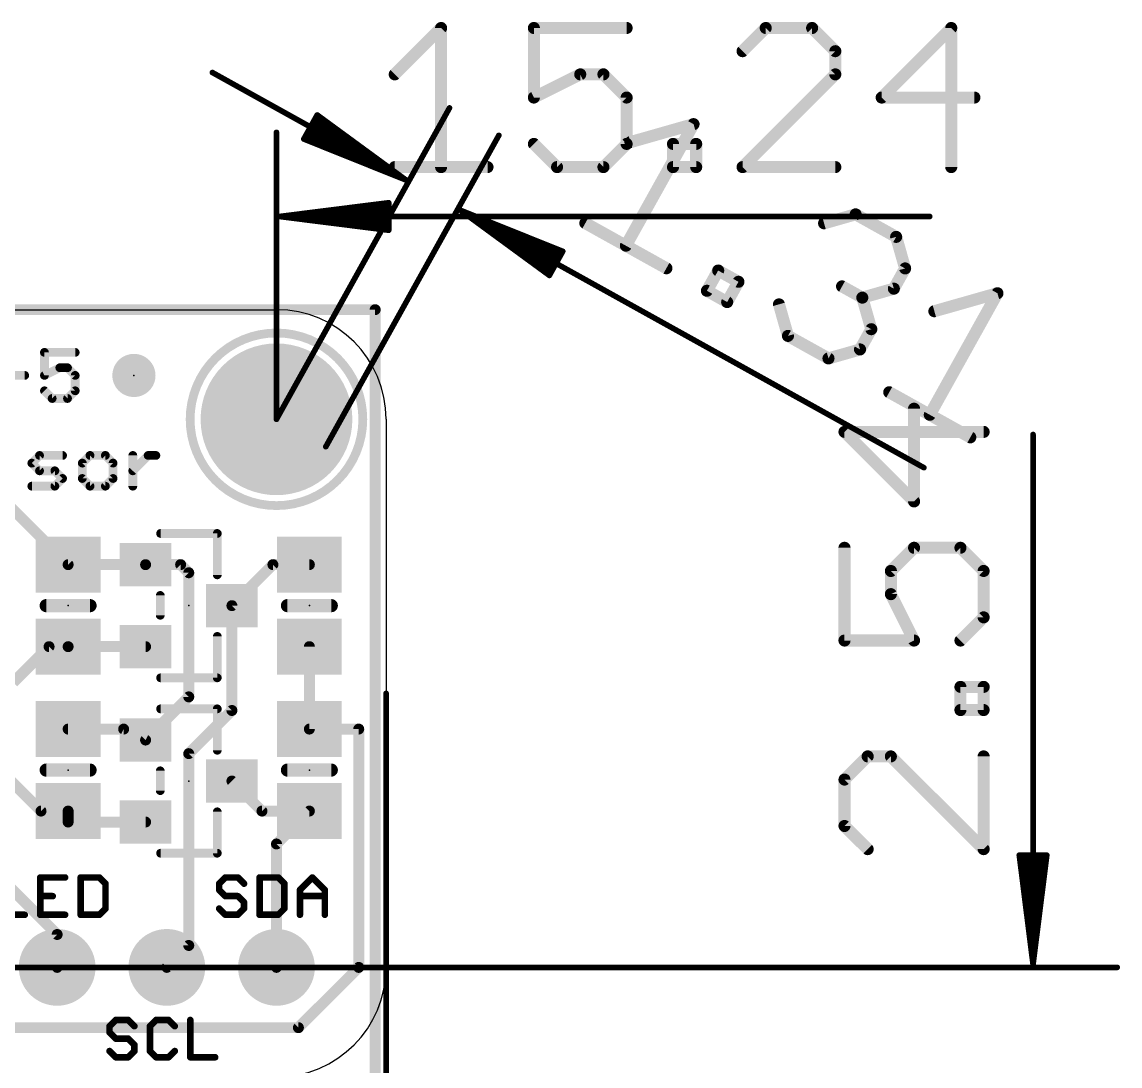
# Model space of a CAD drawing. Extents: x -12.6 to 37.3, y -13.7 to 24.4.
# Drawn here: x 11.88 to 37.32, y 0.25 to 24.45 of the extents above; entities that cross this region are included whole.
import ezdxf

# ---------------------------------------------------------------- set-up
doc = ezdxf.new("R2010")
doc.units = 0
for name, color, linetype in [('1', 12, 'CONTINUOUS'), ('16', 132, 'CONTINUOUS'), ('17', 110, 'CONTINUOUS'), ('20', 53, 'CONTINUOUS'), ('21', 40, 'CONTINUOUS'), ('23', 53, 'CONTINUOUS'), ('47', 253, 'CONTINUOUS')]:
    doc.layers.add(name, color=color, linetype=linetype)

# ---------------------------------------------------------------- blocks, each defined once
blk = doc.blocks.new('PIE')
at = {"const_width": 0.5}
blk.add_lwpolyline([(0, -0.25, 1), (0, 0.25, 1), (0, -0.25)], format="xyb", dxfattribs=at)
blk = doc.blocks.new('ROUNDP')
at = {"const_width": 0.5}
blk.add_lwpolyline([(0, -0.25, 1), (0, 0.25, 1), (0, -0.25)], format="xyb", dxfattribs=at)
blk = doc.blocks.new('RECT')
blk.add_solid([(-0.5, -0.5), (0.5, -0.5), (-0.5, 0.5), (0.5, 0.5)])

msp = doc.modelspace()

# ---------------------------------------------------------------- linework, layer by layer
at = {"layer": '1', "const_width": 0.254}
for points in [[(12.954, 11.872), (11.11, 13.716)], [(12.954, 11.872), (14.748, 11.872)], [(15.56, 11.872), (14.748, 11.872)], [(15.748, 11.684), (15.56, 11.872)], [(16.748, 10.922), (17.698, 11.872)], [(17.698, 11.872), (18.542, 11.872)], [(15.748, 8.808), (15.748, 11.684)], [(16.748, 8.493), (16.748, 10.922)], [(11.684, 9.144), (12.512, 9.972)], [(12.512, 9.972), (12.954, 9.972)], [(14.748, 9.972), (12.954, 9.972)], [(18.542, 8.062), (18.542, 9.972)], [(14.748, 7.808), (15.748, 8.808)], [(15.748, 7.493), (16.748, 8.493)], [(14.24, 8.062), (12.954, 8.062)], [(14.748, 7.808), (14.24, 8.062)], [(18.542, 8.062), (19.685, 8.062)], [(19.685, 8.062), (19.685, 2.54)], [(10.856, 7.632), (12.326, 6.162)], [(15.748, 3.048), (15.748, 7.493)], [(8.956, 7.046), (12.7, 3.302)], [(16.748, 6.858), (17.444, 6.162)], [(12.326, 6.162), (12.954, 6.162)], [(12.954, 6.162), (12.954, 5.908)], [(17.444, 6.162), (18.542, 6.162)], [(18.542, 6.162), (17.78, 5.4)], [(12.954, 5.908), (14.748, 5.908)], [(17.78, 5.4), (17.78, 2.54)], [(12.7, 3.302), (12.7, 2.54)], [(15.748, 3.048), (15.24, 2.54)], [(19.685, 2.54), (18.288, 1.143)], [(18.288, 1.143), (3.937, 1.143)]]:
    msp.add_lwpolyline(points, dxfattribs=at)
at = {"layer": '1', "const_width": 0.127}
for points in [[(12.954, 11.9355, 1), (12.954, 11.8085)], [(12.9091, 11.8271, 1), (12.9989, 11.9169)], [(14.748, 11.9355, 1), (14.748, 11.8085)], [(14.748, 11.8085, 1), (14.748, 11.9355)], [(15.6049, 11.9169, 1), (15.5151, 11.8271)], [(15.56, 11.8085, 1), (15.56, 11.9355)], [(17.698, 11.9355, 1), (17.698, 11.8085)], [(17.7429, 11.8271, 1), (17.6531, 11.9169)], [(18.542, 11.8085, 1), (18.542, 11.9355)], [(15.8115, 11.684, 1), (15.6845, 11.684)], [(15.7031, 11.6391, 1), (15.7929, 11.7289)], [(16.8115, 10.922, 1), (16.6845, 10.922)], [(16.7031, 10.9669, 1), (16.7929, 10.8771)], [(12.512, 10.0355, 1), (12.512, 9.9085)], [(12.5569, 9.9271, 1), (12.4671, 10.0169)], [(12.954, 10.0355, 1), (12.954, 9.9085)], [(12.954, 9.9085, 1), (12.954, 10.0355)], [(14.748, 9.9085, 1), (14.748, 10.0355)], [(18.6055, 9.972, 1), (18.4785, 9.972)], [(15.7929, 8.7631, 1), (15.7031, 8.8529)], [(15.6845, 8.808, 1), (15.8115, 8.808)], [(16.6845, 8.493, 1), (16.8115, 8.493)], [(16.7929, 8.4481, 1), (16.7031, 8.5379)], [(12.954, 8.1255, 1), (12.954, 7.9985)], [(14.2684, 8.1188, 1), (14.2116, 8.0052)], [(14.24, 7.9985, 1), (14.24, 8.1255)], [(18.542, 8.1255, 1), (18.542, 7.9985)], [(19.7485, 8.062, 1), (19.6215, 8.062)], [(19.685, 7.9985, 1), (19.685, 8.1255)], [(14.7031, 7.8529, 1), (14.7929, 7.7631)], [(14.7196, 7.7512, 1), (14.7764, 7.8648)], [(18.4785, 8.062, 1), (18.6055, 8.062)], [(15.8115, 7.493, 1), (15.6845, 7.493)], [(15.7031, 7.5379, 1), (15.7929, 7.4481)], [(16.7929, 6.9029, 1), (16.7031, 6.8131)], [(12.326, 6.2255, 1), (12.326, 6.0985)], [(12.2811, 6.1171, 1), (12.3709, 6.2069)], [(13.0175, 6.162, 1), (12.8905, 6.162)], [(12.954, 6.0985, 1), (12.954, 6.2255)], [(17.444, 6.2255, 1), (17.444, 6.0985)], [(17.3991, 6.1171, 1), (17.4889, 6.2069)], [(18.5869, 6.1171, 1), (18.4971, 6.2069)], [(18.542, 6.0985, 1), (18.542, 6.2255)], [(12.954, 5.9715, 1), (12.954, 5.8445)], [(12.8905, 5.908, 1), (13.0175, 5.908)], [(14.748, 5.8445, 1), (14.748, 5.9715)], [(17.8435, 5.4, 1), (17.7165, 5.4)], [(17.7351, 5.4449, 1), (17.8249, 5.3551)], [(12.7635, 3.302, 1), (12.6365, 3.302)], [(12.6551, 3.2571, 1), (12.7449, 3.3469)], [(15.6845, 3.048, 1), (15.8115, 3.048)], [(15.7929, 3.0031, 1), (15.7031, 3.0929)], [(12.6365, 2.54, 1), (12.7635, 2.54)], [(15.1951, 2.5849, 1), (15.2849, 2.4951)], [(17.7165, 2.54, 1), (17.8435, 2.54)], [(19.6215, 2.54, 1), (19.7485, 2.54)], [(19.7299, 2.4951, 1), (19.6401, 2.5849)], [(18.2431, 1.1879, 1), (18.3329, 1.0981)], [(18.288, 1.0795, 1), (18.288, 1.2065)]]:
    msp.add_lwpolyline(points, format="xyb", dxfattribs=at)
at = {"layer": '16', "const_width": 0.254}
for points in [[(0, 17.78), (20.066, 17.78)], [(20.066, 17.78), (20.066, 0)]]:
    msp.add_lwpolyline(points, dxfattribs=at)
at = {"layer": '16', "const_width": 0.127}
for points in [[(20.1295, 17.78, 1), (20.0025, 17.78)], [(20.066, 17.7165, 1), (20.066, 17.8435)]]:
    msp.add_lwpolyline(points, format="xyb", dxfattribs=at)
at = {"layer": '20'}
for p, q in [((2.54, 17.78), (17.78, 17.78)), ((20.32, 15.24), (20.32, 2.54))]:
    msp.add_line(p, q, dxfattribs=at)
for centre, start, end in [((17.78, 15.24), 0, 90), ((17.78, 2.54), 270, 0)]:
    msp.add_arc(centre, 2.54, start, end, dxfattribs=at)
at = {"layer": '21'}
for points, const_width in [([(17.78, 13.24, 1), (17.78, 17.24, 1), (17.78, 13.24)], 0.2032), ([(12.4055, 16.8411, 1), (12.4055, 16.7395)], 0.1016), ([(12.4563, 16.7903, 1), (12.3547, 16.7903)], 0.1016), ([(13.1173, 16.7395, 1), (13.1173, 16.8411)], 0.1016), ([(12.7614, 16.4852, 1), (12.7614, 16.3836)], 0.1016), ([(12.7841, 16.389, 1), (12.7387, 16.4798)], 0.1016), ([(12.9753, 16.4703, 1), (12.9034, 16.3985)], 0.1016), ([(12.9393, 16.3836, 1), (12.9393, 16.4852)], 0.1016), ([(11.9479, 16.2057, 1), (11.9479, 16.3073)], 0.1016), ([(12.3828, 16.3019, 1), (12.4282, 16.211)], 0.1016), ([(12.3547, 16.2565, 1), (12.4563, 16.2565)], 0.1016), ([(13.1681, 16.2565, 1), (13.0665, 16.2565)], 0.1016), ([(13.0814, 16.2205, 1), (13.1532, 16.2924)], 0.1016), ([(12.4414, 15.9365, 1), (12.3696, 15.8646)], 0.1016), ([(12.5834, 15.7734, 1), (12.5834, 15.6718)], 0.1016), ([(12.5475, 15.6867, 1), (12.6194, 15.7585)], 0.1016), ([(12.9034, 15.7585, 1), (12.9753, 15.6867)], 0.1016), ([(12.9393, 15.6718, 1), (12.9393, 15.7734)], 0.1016), ([(13.0665, 15.9006, 1), (13.1681, 15.9006)], 0.1016), ([(13.1532, 15.8646, 1), (13.0814, 15.9365)], 0.1016), ([(12.2911, 14.4532, 1), (12.2911, 14.3516)], 0.1016), ([(12.327, 14.3665, 1), (12.2552, 14.4383)], 0.1016), ([(12.8249, 14.3516, 1), (12.8249, 14.4532)], 0.1016), ([(13.4605, 14.4532, 1), (13.4605, 14.3516)], 0.1016), ([(13.4964, 14.3665, 1), (13.4246, 14.4383)], 0.1016), ([(13.8523, 14.4383, 1), (13.7805, 14.3665)], 0.1016), ([(13.8164, 14.3516, 1), (13.8164, 14.4532)], 0.1016), ([(14.5027, 14.4024, 1), (14.4011, 14.4024)], 0.1016), ([(14.8078, 14.4532, 1), (14.8078, 14.3516)], 0.1016), ([(14.8438, 14.3665, 1), (14.7719, 14.4383)], 0.1016), ([(14.9858, 14.3516, 1), (14.9858, 14.4532)], 0.1016), ([(12.1491, 14.2604, 1), (12.0772, 14.1885)], 0.1016), ([(12.0772, 14.2604, 1), (12.1491, 14.1885)], 0.1016), ([(13.3333, 14.2245, 1), (13.2317, 14.2245)], 0.1016), ([(13.2466, 14.2604, 1), (13.3185, 14.1885)], 0.1016), ([(14.0451, 14.2245, 1), (13.9435, 14.2245)], 0.1016), ([(13.9584, 14.1885, 1), (14.0303, 14.2604)], 0.1016), ([(12.2911, 14.0973, 1), (12.2911, 13.9957)], 0.1016), ([(12.2552, 14.0106, 1), (12.327, 14.0824)], 0.1016), ([(12.6829, 14.0824, 1), (12.6111, 14.0106)], 0.1016), ([(12.647, 13.9957, 1), (12.647, 14.0973)], 0.1016), ([(14.416, 14.0824, 1), (14.4878, 14.0106)], 0.1016), ([(12.1131, 13.7414, 1), (12.1131, 13.6398)], 0.1016), ([(12.6111, 13.7265, 1), (12.6829, 13.6547)], 0.1016), ([(12.647, 13.6398, 1), (12.647, 13.7414)], 0.1016), ([(12.8609, 13.8326, 1), (12.789, 13.9045)], 0.1016), ([(12.789, 13.8326, 1), (12.8609, 13.9045)], 0.1016), ([(13.3185, 13.9045, 1), (13.2466, 13.8326)], 0.1016), ([(13.2317, 13.8686, 1), (13.3333, 13.8686)], 0.1016), ([(13.4605, 13.7414, 1), (13.4605, 13.6398)], 0.1016), ([(13.4246, 13.6547, 1), (13.4964, 13.7265)], 0.1016), ([(13.7805, 13.7265, 1), (13.8523, 13.6547)], 0.1016), ([(13.8164, 13.6398, 1), (13.8164, 13.7414)], 0.1016), ([(13.9435, 13.8686, 1), (14.0451, 13.8686)], 0.1016), ([(14.0303, 13.8326, 1), (13.9584, 13.9045)], 0.1016), ([(14.4011, 13.6906, 1), (14.5027, 13.6906)], 0.1016), ([(15.0956, 12.6452, 1), (15.0956, 12.5436)], 0.1016), ([(16.4592, 12.5944, 1), (16.3576, 12.5944)], 0.1016), ([(16.4084, 12.5436, 1), (16.4084, 12.6452)], 0.1016), ([(16.3576, 11.6356, 1), (16.4592, 11.6356)], 0.1016), ([(15.1384, 11.1584, 1), (15.0368, 11.1584)], 0.1016), ([(12.446, 10.9982, 1), (12.446, 10.8458)], 0.1524), ([(13.462, 10.8458, 1), (13.462, 10.9982)], 0.1524), ([(18.034, 10.9982, 1), (18.034, 10.8458)], 0.1524), ([(19.05, 10.8458, 1), (19.05, 10.9982)], 0.1524), ([(15.0368, 10.6996, 1), (15.1384, 10.6996)], 0.1016), ([(16.4592, 10.2084, 1), (16.3576, 10.2084)], 0.1016), ([(15.0956, 9.3004, 1), (15.0956, 9.1988)], 0.1016), ([(16.3576, 9.2496, 1), (16.4592, 9.2496)], 0.1016), ([(16.4084, 9.1988, 1), (16.4084, 9.3004)], 0.1016), ([(15.0956, 8.5812, 1), (15.0956, 8.4796)], 0.1016), ([(16.4592, 8.5304, 1), (16.3576, 8.5304)], 0.1016), ([(16.4084, 8.4796, 1), (16.4084, 8.5812)], 0.1016), ([(16.3576, 7.5716, 1), (16.4592, 7.5716)], 0.1016), ([(12.446, 7.1882, 1), (12.446, 7.0358)], 0.1524), ([(13.462, 7.0358, 1), (13.462, 7.1882)], 0.1524), ([(15.1384, 7.0944, 1), (15.0368, 7.0944)], 0.1016), ([(18.034, 7.1882, 1), (18.034, 7.0358)], 0.1524), ([(19.05, 7.0358, 1), (19.05, 7.1882)], 0.1524), ([(15.0368, 6.6356, 1), (15.1384, 6.6356)], 0.1016), ([(16.4592, 6.1444, 1), (16.3576, 6.1444)], 0.1016), ([(15.0956, 5.2364, 1), (15.0956, 5.1348)], 0.1016), ([(16.3576, 5.1856, 1), (16.4592, 5.1856)], 0.1016), ([(16.4084, 5.1348, 1), (16.4084, 5.2364)], 0.1016), ([(12.3084, 4.6616, 1), (12.3084, 4.5854)], 0.0762), ([(12.3465, 4.6235, 1), (12.2703, 4.6235)], 0.0762), ([(12.8847, 4.5854, 1), (12.8847, 4.6616)], 0.0762), ([(13.2821, 4.6235, 1), (13.2059, 4.6235)], 0.0762), ([(13.244, 4.6616, 1), (13.244, 4.5854)], 0.0762), ([(13.7031, 4.6505, 1), (13.6492, 4.5966)], 0.0762), ([(13.6761, 4.5854, 1), (13.6761, 4.6616)], 0.0762), ([(16.597, 4.6616, 1), (16.597, 4.5854)], 0.0762), ([(16.6239, 4.5966, 1), (16.57, 4.6505)], 0.0762), ([(16.912, 4.6505, 1), (16.8581, 4.5966)], 0.0762), ([(16.8851, 4.5854, 1), (16.8851, 4.6616)], 0.0762), ([(17.4265, 4.6235, 1), (17.3503, 4.6235)], 0.0762), ([(17.3884, 4.6616, 1), (17.3884, 4.5854)], 0.0762), ([(17.8476, 4.6505, 1), (17.7937, 4.5966)], 0.0762), ([(17.8206, 4.5854, 1), (17.8206, 4.6616)], 0.0762), ([(18.639, 4.6505, 1), (18.5851, 4.5966)], 0.0762), ([(18.639, 4.5966, 1), (18.5851, 4.6505)], 0.0762), ([(13.8583, 4.4795, 1), (13.7821, 4.4795)], 0.0762), ([(13.7932, 4.4525, 1), (13.8471, 4.5064)], 0.0762), ([(16.491, 4.4795, 1), (16.4148, 4.4795)], 0.0762), ([(16.426, 4.5064, 1), (16.4799, 4.4525)], 0.0762), ([(16.4799, 4.3624, 1), (16.426, 4.3085)], 0.0762), ([(16.4148, 4.3354, 1), (16.491, 4.3354)], 0.0762), ([(17.0022, 4.4525, 1), (17.0561, 4.5064)], 0.0762), ([(18.0028, 4.4795, 1), (17.9266, 4.4795)], 0.0762), ([(17.9377, 4.4525, 1), (17.9916, 4.5064)], 0.0762), ([(18.297, 4.3624, 1), (18.3509, 4.3085)], 0.0762), ([(18.3621, 4.3354, 1), (18.2859, 4.3354)], 0.0762), ([(18.9383, 4.3354, 1), (18.8621, 4.3354)], 0.0762), ([(18.8732, 4.3085, 1), (18.9271, 4.3624)], 0.0762), ([(12.3084, 4.2295, 1), (12.3084, 4.1533)], 0.0762), ([(12.5966, 4.1533, 1), (12.5966, 4.2295)], 0.0762), ([(16.597, 4.2295, 1), (16.597, 4.1533)], 0.0762), ([(16.57, 4.1644, 1), (16.6239, 4.2183)], 0.0762), ([(16.912, 4.2183, 1), (16.8581, 4.1644)], 0.0762), ([(16.8851, 4.1533, 1), (16.8851, 4.2295)], 0.0762), ([(17.0672, 4.0473, 1), (16.991, 4.0473)], 0.0762), ([(17.0022, 4.0204, 1), (17.0561, 4.0743)], 0.0762), ([(18.324, 4.2295, 1), (18.324, 4.1533)], 0.0762), ([(18.9002, 4.1533, 1), (18.9002, 4.2295)], 0.0762), ([(11.9491, 3.7211, 1), (11.9491, 3.7973)], 0.0762), ([(12.3084, 3.7973, 1), (12.3084, 3.7211)], 0.0762), ([(12.8847, 3.7211, 1), (12.8847, 3.7973)], 0.0762), ([(13.244, 3.7973, 1), (13.244, 3.7211)], 0.0762), ([(13.6492, 3.7861, 1), (13.7031, 3.7323)], 0.0762), ([(13.6761, 3.7211, 1), (13.6761, 3.7973)], 0.0762), ([(13.7821, 3.9033, 1), (13.8583, 3.9033)], 0.0762), ([(13.8471, 3.8763, 1), (13.7932, 3.9302)], 0.0762), ([(16.4799, 3.9302, 1), (16.426, 3.8763)], 0.0762), ([(16.597, 3.7973, 1), (16.597, 3.7211)], 0.0762), ([(16.57, 3.7323, 1), (16.6239, 3.7861)], 0.0762), ([(16.8581, 3.7861, 1), (16.912, 3.7323)], 0.0762), ([(16.8851, 3.7211, 1), (16.8851, 3.7973)], 0.0762), ([(16.991, 3.9033, 1), (17.0672, 3.9033)], 0.0762), ([(17.0561, 3.8763, 1), (17.0022, 3.9302)], 0.0762), ([(17.3884, 3.7973, 1), (17.3884, 3.7211)], 0.0762), ([(17.7937, 3.7861, 1), (17.8476, 3.7323)], 0.0762), ([(17.8206, 3.7211, 1), (17.8206, 3.7973)], 0.0762), ([(17.9266, 3.9033, 1), (18.0028, 3.9033)], 0.0762), ([(17.9916, 3.8763, 1), (17.9377, 3.9302)], 0.0762), ([(12.2703, 3.7592, 1), (12.3465, 3.7592)], 0.0762), ([(13.2059, 3.7592, 1), (13.2821, 3.7592)], 0.0762), ([(17.3503, 3.7592, 1), (17.4265, 3.7592)], 0.0762), ([(18.2859, 3.7592, 1), (18.3621, 3.7592)], 0.0762), ([(18.8621, 3.7592, 1), (18.9383, 3.7592)], 0.0762), ([(14.057, 1.3596, 1), (14.057, 1.2834)], 0.0762), ([(14.0839, 1.2946, 1), (14.03, 1.3485)], 0.0762), ([(14.372, 1.3485, 1), (14.3181, 1.2946)], 0.0762), ([(14.3451, 1.2834, 1), (14.3451, 1.3596)], 0.0762), ([(14.9925, 1.3596, 1), (14.9925, 1.2834)], 0.0762), ([(15.0194, 1.2946, 1), (14.9656, 1.3485)], 0.0762), ([(15.3076, 1.3485, 1), (15.2537, 1.2946)], 0.0762), ([(15.2806, 1.2834, 1), (15.2806, 1.3596)], 0.0762), ([(15.8221, 1.3215, 1), (15.7459, 1.3215)], 0.0762), ([(13.951, 1.1775, 1), (13.8748, 1.1775)], 0.0762), ([(13.886, 1.2044, 1), (13.9399, 1.1505)], 0.0762), ([(13.9399, 1.0604, 1), (13.886, 1.0065)], 0.0762), ([(13.8748, 1.0334, 1), (13.951, 1.0334)], 0.0762), ([(14.4622, 1.1505, 1), (14.5161, 1.2044)], 0.0762), ([(14.8865, 1.1775, 1), (14.8103, 1.1775)], 0.0762), ([(14.8215, 1.2044, 1), (14.8754, 1.1505)], 0.0762), ([(15.3977, 1.1505, 1), (15.4516, 1.2044)], 0.0762), ([(14.057, 0.9275, 1), (14.057, 0.8513)], 0.0762), ([(14.03, 0.8624, 1), (14.0839, 0.9163)], 0.0762), ([(14.372, 0.9163, 1), (14.3181, 0.8624)], 0.0762), ([(14.3451, 0.8513, 1), (14.3451, 0.9275)], 0.0762), ([(14.5272, 0.7453, 1), (14.451, 0.7453)], 0.0762), ([(14.4622, 0.7184, 1), (14.5161, 0.7723)], 0.0762), ([(13.9399, 0.6282, 1), (13.886, 0.5743)], 0.0762), ([(14.057, 0.4953, 1), (14.057, 0.4191)], 0.0762), ([(14.03, 0.4303, 1), (14.0839, 0.4841)], 0.0762), ([(14.3181, 0.4841, 1), (14.372, 0.4303)], 0.0762), ([(14.3451, 0.4191, 1), (14.3451, 0.4953)], 0.0762), ([(14.451, 0.6013, 1), (14.5272, 0.6013)], 0.0762), ([(14.5161, 0.5743, 1), (14.4622, 0.6282)], 0.0762), ([(14.8754, 0.6282, 1), (14.8215, 0.5743)], 0.0762), ([(14.8103, 0.6013, 1), (14.8865, 0.6013)], 0.0762), ([(14.9925, 0.4953, 1), (14.9925, 0.4191)], 0.0762), ([(14.9656, 0.4303, 1), (15.0194, 0.4841)], 0.0762), ([(15.2537, 0.4841, 1), (15.3076, 0.4303)], 0.0762), ([(15.2806, 0.4191, 1), (15.2806, 0.4953)], 0.0762), ([(15.4516, 0.5743, 1), (15.3977, 0.6282)], 0.0762), ([(15.784, 0.4953, 1), (15.784, 0.4191)], 0.0762), ([(16.3602, 0.4191, 1), (16.3602, 0.4953)], 0.0762), ([(15.7459, 0.4572, 1), (15.8221, 0.4572)], 0.0762)]:
    msp.add_lwpolyline(points, format="xyb", dxfattribs=dict(at, const_width=const_width))
for points, const_width in [([(13.1173, 16.7903), (12.4055, 16.7903)], 0.2032), ([(12.4055, 16.7903), (12.4055, 16.2565)], 0.2032), ([(12.4055, 16.2565), (12.7614, 16.4344)], 0.2032), ([(12.7614, 16.4344), (12.9393, 16.4344)], 0.2032), ([(12.9393, 16.4344), (13.1173, 16.2565)], 0.2032), ([(11.2361, 16.2565), (11.9479, 16.2565)], 0.2032), ([(13.1173, 16.2565), (13.1173, 15.9006)], 0.2032), ([(12.5834, 15.7226), (12.4055, 15.9006)], 0.2032), ([(12.9393, 15.7226), (12.5834, 15.7226)], 0.2032), ([(13.1173, 15.9006), (12.9393, 15.7226)], 0.2032), ([(12.1131, 14.2245), (12.2911, 14.4024)], 0.2032), ([(12.2911, 14.4024), (12.8249, 14.4024)], 0.2032), ([(13.4605, 14.4024), (13.2825, 14.2245)], 0.2032), ([(13.8164, 14.4024), (13.4605, 14.4024)], 0.2032), ([(13.9943, 14.2245), (13.8164, 14.4024)], 0.2032), ([(14.4519, 13.6906), (14.4519, 14.4024)], 0.2032), ([(14.4519, 14.0465), (14.8078, 14.4024)], 0.2032), ([(14.8078, 14.4024), (14.9858, 14.4024)], 0.2032), ([(12.2911, 14.0465), (12.1131, 14.2245)], 0.2032), ([(13.2825, 14.2245), (13.2825, 13.8686)], 0.2032), ([(13.9943, 13.8686), (13.9943, 14.2245)], 0.2032), ([(12.647, 14.0465), (12.2911, 14.0465)], 0.2032), ([(12.8249, 13.8686), (12.647, 14.0465)], 0.2032), ([(12.1131, 13.6906), (12.647, 13.6906)], 0.2032), ([(12.647, 13.6906), (12.8249, 13.8686)], 0.2032), ([(13.2825, 13.8686), (13.4605, 13.6906)], 0.2032), ([(13.4605, 13.6906), (13.8164, 13.6906)], 0.2032), ([(13.8164, 13.6906), (13.9943, 13.8686)], 0.2032), ([(15.0956, 12.5944), (16.4084, 12.5944)], 0.2032), ([(16.4084, 12.5944), (16.4084, 11.6356)], 0.2032), ([(15.0876, 10.6996), (15.0876, 11.1584)], 0.2032), ([(12.446, 10.922), (13.462, 10.922)], 0.3048), ([(19.05, 10.922), (18.034, 10.922)], 0.3048), ([(16.4084, 10.2084), (16.4084, 9.2496)], 0.2032), ([(16.4084, 9.2496), (15.0956, 9.2496)], 0.2032), ([(15.0956, 8.5304), (16.4084, 8.5304)], 0.2032), ([(16.4084, 8.5304), (16.4084, 7.5716)], 0.2032), ([(13.462, 7.112), (12.446, 7.112)], 0.3048), ([(15.0876, 6.6356), (15.0876, 7.0944)], 0.2032), ([(19.05, 7.112), (18.034, 7.112)], 0.3048), ([(16.4084, 6.1444), (16.4084, 5.1856)], 0.2032), ([(16.4084, 5.1856), (15.0956, 5.1856)], 0.2032), ([(12.8847, 4.6235), (12.3084, 4.6235)], 0.1524), ([(12.3084, 4.6235), (12.3084, 3.7592)], 0.1524), ([(13.244, 4.6235), (13.244, 3.7592)], 0.1524), ([(13.6761, 4.6235), (13.244, 4.6235)], 0.1524), ([(13.8202, 4.4795), (13.6761, 4.6235)], 0.1524), ([(16.597, 4.6235), (16.4529, 4.4795)], 0.1524), ([(16.8851, 4.6235), (16.597, 4.6235)], 0.1524), ([(17.0291, 4.4795), (16.8851, 4.6235)], 0.1524), ([(17.3884, 4.6235), (17.3884, 3.7592)], 0.1524), ([(17.8206, 4.6235), (17.3884, 4.6235)], 0.1524), ([(17.9647, 4.4795), (17.8206, 4.6235)], 0.1524), ([(18.324, 4.3354), (18.6121, 4.6235)], 0.1524), ([(18.6121, 4.6235), (18.9002, 4.3354)], 0.1524), ([(13.8202, 3.9033), (13.8202, 4.4795)], 0.1524), ([(16.4529, 4.4795), (16.4529, 4.3354)], 0.1524), ([(16.4529, 4.3354), (16.597, 4.1914)], 0.1524), ([(17.9647, 3.9033), (17.9647, 4.4795)], 0.1524), ([(18.324, 3.7592), (18.324, 4.3354)], 0.1524), ([(18.9002, 4.3354), (18.9002, 3.7592)], 0.1524), ([(12.3084, 4.1914), (12.5966, 4.1914)], 0.1524), ([(16.597, 4.1914), (16.8851, 4.1914)], 0.1524), ([(16.8851, 4.1914), (17.0291, 4.0473)], 0.1524), ([(17.0291, 4.0473), (17.0291, 3.9033)], 0.1524), ([(18.324, 4.1914), (18.9002, 4.1914)], 0.1524), ([(11.3729, 3.7592), (11.9491, 3.7592)], 0.1524), ([(12.3084, 3.7592), (12.8847, 3.7592)], 0.1524), ([(13.244, 3.7592), (13.6761, 3.7592)], 0.1524), ([(13.6761, 3.7592), (13.8202, 3.9033)], 0.1524), ([(16.597, 3.7592), (16.4529, 3.9033)], 0.1524), ([(16.8851, 3.7592), (16.597, 3.7592)], 0.1524), ([(17.0291, 3.9033), (16.8851, 3.7592)], 0.1524), ([(17.3884, 3.7592), (17.8206, 3.7592)], 0.1524), ([(17.8206, 3.7592), (17.9647, 3.9033)], 0.1524), ([(14.057, 1.3215), (13.9129, 1.1775)], 0.1524), ([(14.3451, 1.3215), (14.057, 1.3215)], 0.1524), ([(14.4891, 1.1775), (14.3451, 1.3215)], 0.1524), ([(14.9925, 1.3215), (14.8484, 1.1775)], 0.1524), ([(15.2806, 1.3215), (14.9925, 1.3215)], 0.1524), ([(15.4247, 1.1775), (15.2806, 1.3215)], 0.1524), ([(15.784, 1.3215), (15.784, 0.4572)], 0.1524), ([(13.9129, 1.1775), (13.9129, 1.0334)], 0.1524), ([(13.9129, 1.0334), (14.057, 0.8894)], 0.1524), ([(14.8484, 1.1775), (14.8484, 0.6013)], 0.1524), ([(14.057, 0.8894), (14.3451, 0.8894)], 0.1524), ([(14.3451, 0.8894), (14.4891, 0.7453)], 0.1524), ([(14.4891, 0.7453), (14.4891, 0.6013)], 0.1524), ([(14.057, 0.4572), (13.9129, 0.6013)], 0.1524), ([(14.3451, 0.4572), (14.057, 0.4572)], 0.1524), ([(14.4891, 0.6013), (14.3451, 0.4572)], 0.1524), ([(14.8484, 0.6013), (14.9925, 0.4572)], 0.1524), ([(14.9925, 0.4572), (15.2806, 0.4572)], 0.1524), ([(15.2806, 0.4572), (15.4247, 0.6013)], 0.1524), ([(15.784, 0.4572), (16.3602, 0.4572)], 0.1524)]:
    msp.add_lwpolyline(points, dxfattribs=dict(at, const_width=const_width))
at = {"layer": '23'}
for p in [(14.478, 16.256), (17.78, 15.24), (12.954, 10.922), (15.748, 10.922), (18.542, 10.922), (12.954, 7.112), (18.542, 7.112), (15.748, 6.858)]:
    msp.add_point(p, dxfattribs=at)
at = {"layer": '47'}
for points, const_width in [([(20.5197, 23.2326), (21.5942, 24.3071)], 0.2794), ([(21.5942, 24.3071), (21.5942, 21.0837)], 0.2794), ([(25.8914, 24.3071), (23.7425, 24.3071)], 0.2794), ([(23.7425, 24.3071), (23.7425, 22.6954)], 0.2794), ([(29.1138, 24.3071), (28.5766, 23.7698)], 0.2794), ([(30.1883, 24.3071), (29.1138, 24.3071)], 0.2794), ([(30.7255, 23.7698), (30.1883, 24.3071)], 0.2794), ([(33.411, 24.3071), (31.7993, 22.6954)], 0.2794), ([(33.411, 21.0837), (33.411, 24.3071)], 0.2794), ([(30.7255, 23.2326), (30.7255, 23.7698)], 0.2794), ([(20.7844, 20.7817), (16.2956, 23.2755)], 0.13), ([(23.7425, 22.6954), (24.8169, 23.2326)], 0.2794), ([(24.8169, 23.2326), (25.3541, 23.2326)], 0.2794), ([(25.3541, 23.2326), (25.8914, 22.6954)], 0.2794), ([(28.5766, 21.0837), (30.7255, 23.2326)], 0.2794), ([(25.8914, 22.6954), (25.8914, 21.6209)], 0.2794), ([(31.7993, 22.6954), (33.9482, 22.6954)], 0.2794), ([(17.78, 15.24), (21.7882, 22.4547)], 0.13), ([(18.7234, 22.2919), (18.4133, 21.7337)], 0.13), ([(20.7844, 20.7817), (18.6315, 22.1264)], 0.13), ([(20.7844, 20.7817), (18.6946, 22.2401)], 0.13), ([(20.7844, 20.7817), (18.7234, 22.2919)], 0.13), ([(27.4415, 22.079), (25.8739, 19.2626)], 0.2794), ([(25.9802, 21.6628), (27.4415, 22.079)], 0.2794), ([(17.78, 15.24), (17.78, 21.889)], 0.13), ([(18.5052, 21.8992), (20.7844, 20.7817)], 0.13), ([(18.923, 14.605), (22.9312, 21.8197)], 0.13), ([(18.4133, 21.7337), (20.7844, 20.7817)], 0.13), ([(18.4421, 21.7855), (20.7844, 20.7817)], 0.13), ([(24.2797, 21.0837), (23.7425, 21.6209)], 0.2794), ([(25.8914, 21.6209), (25.3541, 21.0837)], 0.2794), ([(26.9652, 21.0837), (26.9652, 21.6209)], 0.2794), ([(26.9652, 21.6209), (27.5024, 21.6209)], 0.2794), ([(27.5024, 21.6209), (27.5024, 21.0837)], 0.2794), ([(20.5197, 21.0837), (22.6686, 21.0837)], 0.2794), ([(25.3541, 21.0837), (24.2797, 21.0837)], 0.2794), ([(27.5024, 21.0837), (26.9652, 21.0837)], 0.2794), ([(30.7255, 21.0837), (28.5766, 21.0837)], 0.2794), ([(17.845, 19.939), (20.38, 20.2582)], 0.13), ([(17.845, 19.939), (20.38, 20.199)], 0.13), ([(17.845, 19.939), (20.38, 20.069)], 0.13), ([(20.38, 20.2582), (20.38, 19.6198)], 0.13), ([(22.041, 20.0836), (32.7774, 14.1189)], 0.13), ([(22.041, 20.0836), (24.412, 19.1315)], 0.13), ([(24.102, 18.5734), (22.041, 20.0836)], 0.13), ([(22.041, 20.0836), (24.3201, 18.9661)], 0.13), ([(24.1939, 18.7388), (22.041, 20.0836)], 0.13), ([(22.041, 20.0836), (24.3833, 19.0797)], 0.13), ([(24.1307, 18.6252), (22.041, 20.0836)], 0.13), ([(30.4653, 19.7812), (31.196, 19.9893)], 0.2794), ([(31.196, 19.9893), (32.1349, 19.4668)], 0.2794), ([(17.845, 19.939), (32.9119, 19.939)], 0.13), ([(20.38, 19.6198), (17.845, 19.939)], 0.13), ([(20.38, 19.809), (17.845, 19.939)], 0.13), ([(20.38, 19.679), (17.845, 19.939)], 0.13), ([(24.9351, 19.7851), (26.8127, 18.74)], 0.2794), ([(32.1349, 19.4668), (32.343, 18.7361)], 0.2794), ([(24.412, 19.1315), (24.102, 18.5734)], 0.13), ([(27.751, 18.2178), (28.0123, 18.6872)], 0.2794), ([(28.0123, 18.6872), (28.4817, 18.4259)], 0.2794), ([(32.343, 18.7361), (32.0817, 18.2667)], 0.2794), ([(28.2204, 17.9565), (27.751, 18.2178)], 0.2794), ([(28.4817, 18.4259), (28.2204, 17.9565)], 0.2794), ([(31.351, 18.0585), (30.8816, 18.3198)], 0.2794), ([(32.0817, 18.2667), (31.351, 18.0585)], 0.2794), ([(31.351, 18.0585), (31.5592, 17.3278)], 0.2794), ([(34.4814, 18.1607), (32.9138, 15.3442)], 0.2794), ([(33.02, 17.7444), (34.4814, 18.1607)], 0.2794), ([(29.6284, 17.1728), (29.4203, 17.9035)], 0.2794), ([(30.5672, 16.6503), (29.6284, 17.1728)], 0.2794), ([(31.5592, 17.3278), (31.2979, 16.8584)], 0.2794), ([(31.2979, 16.8584), (30.5672, 16.6503)], 0.2794), ([(31.9749, 15.8668), (33.8526, 14.8217)], 0.2794), ([(32.5496, 13.3366), (32.5496, 15.4855)], 0.2794), ([(34.1613, 14.9483), (30.9379, 14.9483)], 0.2794), ([(30.9379, 14.9483), (32.5496, 13.3366)], 0.2794), ([(35.306, 2.605), (35.306, 14.8871)], 0.13), ([(30.9379, 12.2627), (30.9379, 10.1138)], 0.2794), ([(32.0124, 11.7255), (32.5496, 12.2627)], 0.2794), ([(32.5496, 12.2627), (33.6241, 12.2627)], 0.2794), ([(33.6241, 12.2627), (34.1613, 11.7255)], 0.2794), ([(32.0124, 11.1883), (32.0124, 11.7255)], 0.2794), ([(34.1613, 11.7255), (34.1613, 10.6511)], 0.2794), ([(32.5496, 10.1138), (32.0124, 11.1883)], 0.2794), ([(34.1613, 10.6511), (33.6241, 10.1138)], 0.2794), ([(30.9379, 10.1138), (32.5496, 10.1138)], 0.2794), ([(33.6241, 8.5025), (33.6241, 9.0397)], 0.2794), ([(33.6241, 9.0397), (34.1613, 9.0397)], 0.2794), ([(34.1613, 9.0397), (34.1613, 8.5025)], 0.2794), ([(20.32, 8.89), (20.32, -13.634)], 0.13), ([(20.32, 8.382), (20.32, -7.284)], 0.13), ([(34.1613, 8.5025), (33.6241, 8.5025)], 0.2794), ([(31.4752, 7.4286), (30.9379, 6.8914)], 0.2794), ([(32.0124, 7.4286), (31.4752, 7.4286)], 0.2794), ([(34.1613, 5.2797), (32.0124, 7.4286)], 0.2794), ([(34.1613, 7.4286), (34.1613, 5.2797)], 0.2794), ([(30.9379, 6.8914), (30.9379, 5.8169)], 0.2794), ([(30.9379, 5.8169), (31.4752, 5.2797)], 0.2794), ([(35.306, 2.605), (34.9868, 5.14)], 0.13), ([(34.9868, 5.14), (35.6252, 5.14)], 0.13), ([(35.306, 2.605), (35.046, 5.14)], 0.13), ([(35.306, 2.605), (35.176, 5.14)], 0.13), ([(35.6252, 5.14), (35.306, 2.605)], 0.13), ([(35.436, 5.14), (35.306, 2.605)], 0.13), ([(35.566, 5.14), (35.306, 2.605)], 0.13), ([(10.16, 2.54), (37.256, 2.54)], 0.13)]:
    msp.add_lwpolyline(points, dxfattribs=dict(at, const_width=const_width))
for points, const_width in [([(21.664, 24.3071, 1), (21.5243, 24.3071)], 0.1397), ([(21.6435, 24.2577, 1), (21.5448, 24.3564)], 0.1397), ([(23.8123, 24.3071, 1), (23.6726, 24.3071)], 0.1397), ([(23.7425, 24.3769, 1), (23.7425, 24.2372)], 0.1397), ([(25.8914, 24.2372, 1), (25.8914, 24.3769)], 0.1397), ([(29.1138, 24.3769, 1), (29.1138, 24.2372)], 0.1397), ([(29.1632, 24.2577, 1), (29.0644, 24.3564)], 0.1397), ([(30.2376, 24.3564, 1), (30.1389, 24.2577)], 0.1397), ([(30.1883, 24.2372, 1), (30.1883, 24.3769)], 0.1397), ([(33.4809, 24.3071, 1), (33.3412, 24.3071)], 0.1397), ([(33.4604, 24.2577, 1), (33.3616, 24.3564)], 0.1397), ([(28.5272, 23.8192, 1), (28.626, 23.7204)], 0.1397), ([(30.7953, 23.7698, 1), (30.6556, 23.7698)], 0.1397), ([(30.6761, 23.7204, 1), (30.7749, 23.8192)], 0.1397), ([(16.3113, 23.3039, 1), (16.2798, 23.2471)], 0.065), ([(20.4703, 23.282, 1), (20.5691, 23.1832)], 0.1397), ([(24.8169, 23.3025, 1), (24.8169, 23.1628)], 0.1397), ([(24.8481, 23.1701, 1), (24.7857, 23.2951)], 0.1397), ([(25.4035, 23.282, 1), (25.3047, 23.1832)], 0.1397), ([(25.3541, 23.1628, 1), (25.3541, 23.3025)], 0.1397), ([(30.6556, 23.2326, 1), (30.7953, 23.2326)], 0.1397), ([(30.7749, 23.1832, 1), (30.6761, 23.282)], 0.1397), ([(23.7112, 22.7579, 1), (23.7737, 22.6329)], 0.1397), ([(23.6726, 22.6954, 1), (23.8123, 22.6954)], 0.1397), ([(25.9612, 22.6954, 1), (25.8215, 22.6954)], 0.1397), ([(25.842, 22.646, 1), (25.9407, 22.7448)], 0.1397), ([(31.7993, 22.7652, 1), (31.7993, 22.6255)], 0.1397), ([(31.7499, 22.7448, 1), (31.8487, 22.646)], 0.1397), ([(33.9482, 22.6255, 1), (33.9482, 22.7652)], 0.1397), ([(21.8166, 22.4389, 1), (21.7598, 22.4705)], 0.065), ([(18.6487, 22.154, 1), (18.6143, 22.0989)], 0.065), ([(18.7132, 22.2667, 1), (18.676, 22.2134)], 0.065), ([(18.7426, 22.3181, 1), (18.7042, 22.2656)], 0.065), ([(18.7518, 22.2761, 1), (18.695, 22.3076)], 0.065), ([(27.5026, 22.0451, 1), (27.3805, 22.113)], 0.1397), ([(27.4607, 22.0119, 1), (27.4224, 22.1462)], 0.1397), ([(17.8125, 21.889, 1), (17.7475, 21.889)], 0.065), ([(18.5195, 21.9283, 1), (18.4909, 21.87)], 0.065), ([(22.9596, 21.8039, 1), (22.9028, 21.8355)], 0.065), ([(18.4254, 21.7639, 1), (18.4012, 21.7036)], 0.065), ([(18.3849, 21.7495, 1), (18.4417, 21.7179)], 0.065), ([(18.4549, 21.8154, 1), (18.4293, 21.7556)], 0.065), ([(23.7918, 21.6703, 1), (23.6931, 21.5715)], 0.1397), ([(25.8215, 21.6209, 1), (25.9612, 21.6209)], 0.1397), ([(25.9407, 21.5715, 1), (25.842, 21.6703)], 0.1397), ([(25.961, 21.7299, 1), (25.9993, 21.5956)], 0.1397), ([(27.0351, 21.6209, 1), (26.8954, 21.6209)], 0.1397), ([(26.9652, 21.6908, 1), (26.9652, 21.5511)], 0.1397), ([(27.5723, 21.6209, 1), (27.4326, 21.6209)], 0.1397), ([(27.5024, 21.5511, 1), (27.5024, 21.6908)], 0.1397), ([(20.5197, 21.1535, 1), (20.5197, 21.0139)], 0.1397), ([(21.5243, 21.0837, 1), (21.664, 21.0837)], 0.1397), ([(22.6686, 21.0139, 1), (22.6686, 21.1535)], 0.1397), ([(24.2797, 21.1535, 1), (24.2797, 21.0139)], 0.1397), ([(24.2303, 21.0343, 1), (24.3291, 21.1331)], 0.1397), ([(25.3047, 21.1331, 1), (25.4035, 21.0343)], 0.1397), ([(25.3541, 21.0139, 1), (25.3541, 21.1535)], 0.1397), ([(26.9652, 21.1535, 1), (26.9652, 21.0139)], 0.1397), ([(26.8954, 21.0837, 1), (27.0351, 21.0837)], 0.1397), ([(27.4326, 21.0837, 1), (27.5723, 21.0837)], 0.1397), ([(27.5024, 21.0139, 1), (27.5024, 21.1535)], 0.1397), ([(28.5766, 21.1535, 1), (28.5766, 21.0139)], 0.1397), ([(28.5272, 21.1331, 1), (28.626, 21.0343)], 0.1397), ([(30.7255, 21.0139, 1), (30.7255, 21.1535)], 0.1397), ([(33.3412, 21.0837, 1), (33.4809, 21.0837)], 0.1397), ([(20.7651, 20.7555, 1), (20.8036, 20.8079)], 0.065), ([(20.7658, 20.755, 1), (20.803, 20.8083)], 0.065), ([(20.7671, 20.7541, 1), (20.8016, 20.8093)], 0.065), ([(20.7686, 20.7533, 1), (20.8001, 20.8101)], 0.065), ([(20.7701, 20.7525, 1), (20.7987, 20.8109)], 0.065), ([(20.7716, 20.7518, 1), (20.7972, 20.8116)], 0.065), ([(20.7722, 20.7515, 1), (20.7965, 20.8118)], 0.065), ([(20.4125, 20.2582, 1), (20.3475, 20.2582)], 0.065), ([(20.3841, 20.226, 1), (20.3759, 20.2905)], 0.065), ([(20.3833, 20.1667, 1), (20.3767, 20.2313)], 0.065), ([(20.3817, 20.0365, 1), (20.3783, 20.1015)], 0.065), ([(22.0568, 20.112, 1), (22.0252, 20.0551)], 0.065), ([(22.0602, 20.1098, 1), (22.0218, 20.0573)], 0.065), ([(22.0531, 20.1137, 1), (22.0289, 20.0534)], 0.065), ([(22.0553, 20.1127, 1), (22.0267, 20.0544)], 0.065), ([(22.0582, 20.1111, 1), (22.0238, 20.056)], 0.065), ([(22.0538, 20.1134, 1), (22.0282, 20.0537)], 0.065), ([(22.0596, 20.1102, 1), (22.0224, 20.0569)], 0.065), ([(31.23, 20.0503, 1), (31.1621, 19.9283)], 0.1397), ([(31.2152, 19.9221, 1), (31.1769, 20.0565)], 0.1397), ([(17.845, 19.9715, 1), (17.845, 19.9065)], 0.065), ([(17.8491, 19.9712, 1), (17.8409, 19.9068)], 0.065), ([(17.8433, 19.9715, 1), (17.8467, 19.9065)], 0.065), ([(17.8467, 19.9715, 1), (17.8433, 19.9065)], 0.065), ([(17.8483, 19.9713, 1), (17.8417, 19.9067)], 0.065), ([(17.8417, 19.9713, 1), (17.8483, 19.9067)], 0.065), ([(17.8409, 19.9712, 1), (17.8491, 19.9068)], 0.065), ([(20.3783, 19.7765, 1), (20.3817, 19.8415)], 0.065), ([(24.969, 19.8461, 1), (24.9011, 19.7241)], 0.1397), ([(30.4462, 19.8483, 1), (30.4845, 19.714)], 0.1397), ([(32.9119, 19.9065, 1), (32.9119, 19.9715)], 0.065), ([(20.3475, 19.6198, 1), (20.4125, 19.6198)], 0.065), ([(20.3759, 19.5875, 1), (20.3841, 19.652)], 0.065), ([(20.3767, 19.6467, 1), (20.3833, 19.7113)], 0.065), ([(32.202, 19.4859, 1), (32.0677, 19.4476)], 0.1397), ([(32.1009, 19.4057, 1), (32.1688, 19.5278)], 0.1397), ([(25.8129, 19.2965, 1), (25.9349, 19.2286)], 0.1397), ([(24.3705, 19.0499, 1), (24.3961, 19.1096)], 0.065), ([(24.4404, 19.1157, 1), (24.3836, 19.1473)], 0.065), ([(24.3999, 19.1014, 1), (24.4241, 19.1617)], 0.065), ([(24.3058, 18.9369, 1), (24.3344, 18.9953)], 0.065), ([(26.7787, 18.679, 1), (26.8467, 18.801)], 0.1397), ([(28.0463, 18.7482, 1), (27.9783, 18.6261)], 0.1397), ([(28.0733, 18.6532, 1), (27.9513, 18.7211)], 0.1397), ([(32.2758, 18.7169, 1), (32.4102, 18.7552)], 0.1397), ([(32.404, 18.7021, 1), (32.282, 18.77)], 0.1397), ([(24.0735, 18.5892, 1), (24.1304, 18.5576)], 0.065), ([(24.0827, 18.5472, 1), (24.1212, 18.5996)], 0.065), ([(24.1121, 18.5985, 1), (24.1493, 18.6518)], 0.065), ([(24.1766, 18.7112, 1), (24.2111, 18.7664)], 0.065), ([(27.785, 18.2788, 1), (27.717, 18.1567)], 0.1397), ([(27.69, 18.2517, 1), (27.812, 18.1838)], 0.1397), ([(28.5427, 18.3919, 1), (28.4207, 18.4599)], 0.1397), ([(28.4477, 18.3649, 1), (28.5157, 18.4869)], 0.1397), ([(30.9156, 18.3808, 1), (30.8477, 18.2588)], 0.1397), ([(32.0207, 18.3006, 1), (32.1428, 18.2327)], 0.1397), ([(32.1009, 18.1995, 1), (32.0626, 18.3338)], 0.1397), ([(28.1594, 17.9905, 1), (28.2815, 17.9225)], 0.1397), ([(28.1865, 17.8955, 1), (28.2544, 18.0175)], 0.1397), ([(31.3319, 18.1257, 1), (31.3702, 17.9913)], 0.1397), ([(31.4182, 18.0776, 1), (31.2839, 18.0394)], 0.1397), ([(31.3171, 17.9975, 1), (31.385, 18.1195)], 0.1397), ([(34.5424, 18.1267, 1), (34.4204, 18.1947)], 0.1397), ([(34.5005, 18.0935, 1), (34.4623, 18.2279)], 0.1397), ([(29.4874, 17.9226, 1), (29.3531, 17.8844)], 0.1397), ([(33.0009, 17.8116, 1), (33.0392, 17.6772)], 0.1397), ([(29.6624, 17.2339, 1), (29.5944, 17.1118)], 0.1397), ([(31.492, 17.3087, 1), (31.6264, 17.347)], 0.1397), ([(31.6202, 17.2939, 1), (31.4981, 17.3618)], 0.1397), ([(29.5612, 17.1537, 1), (29.6956, 17.192)], 0.1397), ([(31.2369, 16.8924, 1), (31.3589, 16.8244)], 0.1397), ([(31.317, 16.7912, 1), (31.2788, 16.9256)], 0.1397), ([(30.5481, 16.7175, 1), (30.5864, 16.5831)], 0.1397), ([(30.5333, 16.5892, 1), (30.6012, 16.7113)], 0.1397), ([(32.0089, 15.9278, 1), (31.941, 15.8057)], 0.1397), ([(32.6195, 15.4855, 1), (32.4798, 15.4855)], 0.1397), ([(17.7516, 15.2558, 1), (17.8084, 15.2242)], 0.065), ([(17.7475, 15.24, 1), (17.8125, 15.24)], 0.065), ([(32.8527, 15.3782, 1), (32.9748, 15.3102)], 0.1397), ([(30.9379, 15.0181, 1), (30.9379, 14.8784)], 0.1397), ([(30.9873, 14.9976, 1), (30.8886, 14.8989)], 0.1397), ([(34.1613, 14.8784, 1), (34.1613, 15.0181)], 0.1397), ([(33.8186, 14.7606, 1), (33.8866, 14.8827)], 0.1397), ([(35.3385, 14.8871, 1), (35.2735, 14.8871)], 0.065), ([(18.8946, 14.6208, 1), (18.9514, 14.5892)], 0.065), ([(32.7617, 14.0905, 1), (32.7932, 14.1473)], 0.065), ([(32.4798, 13.3366, 1), (32.6195, 13.3366)], 0.1397), ([(32.5002, 13.2872, 1), (32.599, 13.386)], 0.1397), ([(31.0078, 12.2627, 1), (30.8681, 12.2627)], 0.1397), ([(32.5496, 12.3326, 1), (32.5496, 12.1929)], 0.1397), ([(32.599, 12.2133, 1), (32.5002, 12.3121)], 0.1397), ([(33.6735, 12.3121, 1), (33.5747, 12.2133)], 0.1397), ([(33.6241, 12.1929, 1), (33.6241, 12.3326)], 0.1397), ([(32.0822, 11.7255, 1), (31.9425, 11.7255)], 0.1397), ([(31.963, 11.7749, 1), (32.0618, 11.6761)], 0.1397), ([(34.2312, 11.7255, 1), (34.0915, 11.7255)], 0.1397), ([(34.1119, 11.6761, 1), (34.2107, 11.7749)], 0.1397), ([(31.9425, 11.1883, 1), (32.0822, 11.1883)], 0.1397), ([(32.0749, 11.2195, 1), (31.9499, 11.157)], 0.1397), ([(34.0915, 10.6511, 1), (34.2312, 10.6511)], 0.1397), ([(34.2107, 10.6017, 1), (34.1119, 10.7004)], 0.1397), ([(30.9379, 10.1837, 1), (30.9379, 10.044)], 0.1397), ([(30.8681, 10.1138, 1), (31.0078, 10.1138)], 0.1397), ([(32.4871, 10.0826, 1), (32.6121, 10.1451)], 0.1397), ([(32.5496, 10.044, 1), (32.5496, 10.1837)], 0.1397), ([(33.5747, 10.1632, 1), (33.6735, 10.0644)], 0.1397), ([(33.6939, 9.0397, 1), (33.5542, 9.0397)], 0.1397), ([(33.6241, 9.1095, 1), (33.6241, 8.9698)], 0.1397), ([(34.2312, 9.0397, 1), (34.0915, 9.0397)], 0.1397), ([(34.1613, 8.9698, 1), (34.1613, 9.1095)], 0.1397), ([(20.3525, 8.89, 1), (20.2875, 8.89)], 0.065), ([(20.3525, 8.382, 1), (20.2875, 8.382)], 0.065), ([(33.5542, 8.5025, 1), (33.6939, 8.5025)], 0.1397), ([(33.6241, 8.5723, 1), (33.6241, 8.4326)], 0.1397), ([(34.0915, 8.5025, 1), (34.2312, 8.5025)], 0.1397), ([(34.1613, 8.4326, 1), (34.1613, 8.5723)], 0.1397), ([(31.4752, 7.4985, 1), (31.4752, 7.3588)], 0.1397), ([(31.5246, 7.3792, 1), (31.4258, 7.478)], 0.1397), ([(32.0618, 7.478, 1), (31.963, 7.3792)], 0.1397), ([(32.0124, 7.3588, 1), (32.0124, 7.4985)], 0.1397), ([(34.2312, 7.4286, 1), (34.0915, 7.4286)], 0.1397), ([(31.0078, 6.8914, 1), (30.8681, 6.8914)], 0.1397), ([(30.8886, 6.9408, 1), (30.9873, 6.842)], 0.1397), ([(30.8681, 5.8169, 1), (31.0078, 5.8169)], 0.1397), ([(30.9873, 5.8663, 1), (30.8886, 5.7675)], 0.1397), ([(31.4258, 5.2303, 1), (31.5246, 5.3291)], 0.1397), ([(34.0915, 5.2797, 1), (34.2312, 5.2797)], 0.1397), ([(34.1119, 5.2303, 1), (34.2107, 5.3291)], 0.1397), ([(35.019, 5.1441, 1), (34.9545, 5.1359)], 0.065), ([(34.9868, 5.1725, 1), (34.9868, 5.1075)], 0.065), ([(35.0783, 5.1433, 1), (35.0137, 5.1367)], 0.065), ([(35.2085, 5.1417, 1), (35.1435, 5.1383)], 0.065), ([(35.4685, 5.1383, 1), (35.4035, 5.1417)], 0.065), ([(35.5983, 5.1367, 1), (35.5337, 5.1433)], 0.065), ([(35.6575, 5.1359, 1), (35.593, 5.1441)], 0.065), ([(35.6252, 5.1075, 1), (35.6252, 5.1725)], 0.065), ([(35.2738, 2.6091, 1), (35.3382, 2.6009)], 0.065), ([(35.2737, 2.6083, 1), (35.3383, 2.6017)], 0.065), ([(35.2735, 2.6033, 1), (35.3385, 2.6067)], 0.065), ([(35.2735, 2.6067, 1), (35.3385, 2.6033)], 0.065), ([(35.2735, 2.605, 1), (35.3385, 2.605)], 0.065), ([(35.2737, 2.6017, 1), (35.3383, 2.6083)], 0.065), ([(35.2738, 2.6009, 1), (35.3382, 2.6091)], 0.065), ([(37.256, 2.5075, 1), (37.256, 2.5725)], 0.065)]:
    msp.add_lwpolyline(points, format="xyb", dxfattribs=dict(at, const_width=const_width))

# ---------------------------------------------------------------- block references
at = {"layer": '1'}
msp.add_blockref('PIE', (14.478, 16.256), dxfattribs=at)
at = {"layer": '1', "xscale": 1.3, "yscale": 1.5}
for p, rotation in [((12.954, 11.872), 90), ((18.542, 11.872), 270), ((12.954, 9.972), 90), ((18.542, 9.972), 270), ((12.954, 8.062), 270), ((18.542, 8.062), 270), ((12.954, 6.162), 270), ((18.542, 6.162), 270)]:
    msp.add_blockref('RECT', p, dxfattribs=dict(at, rotation=rotation))
at = {"layer": '1', "yscale": 1.2, "rotation": 270}
for p in [(14.748, 11.872), (16.748, 10.922), (14.748, 9.972), (14.748, 7.808), (16.748, 6.858), (14.748, 5.908)]:
    msp.add_blockref('RECT', p, dxfattribs=at)
at = {"layer": '17', "xscale": 3.516, "yscale": 3.516}
msp.add_blockref('ROUNDP', (17.78, 15.24), dxfattribs=at)
msp.add_blockref('ROUNDP', (17.78, 15.24), dxfattribs=at)
at = {"layer": '17', "xscale": 1.778, "yscale": 1.778, "rotation": 90}
for p in [(12.7, 2.54), (12.7, 2.54), (15.24, 2.54), (15.24, 2.54), (17.78, 2.54), (17.78, 2.54)]:
    msp.add_blockref('ROUNDP', p, dxfattribs=at)

doc.saveas('drawing.dxf')
